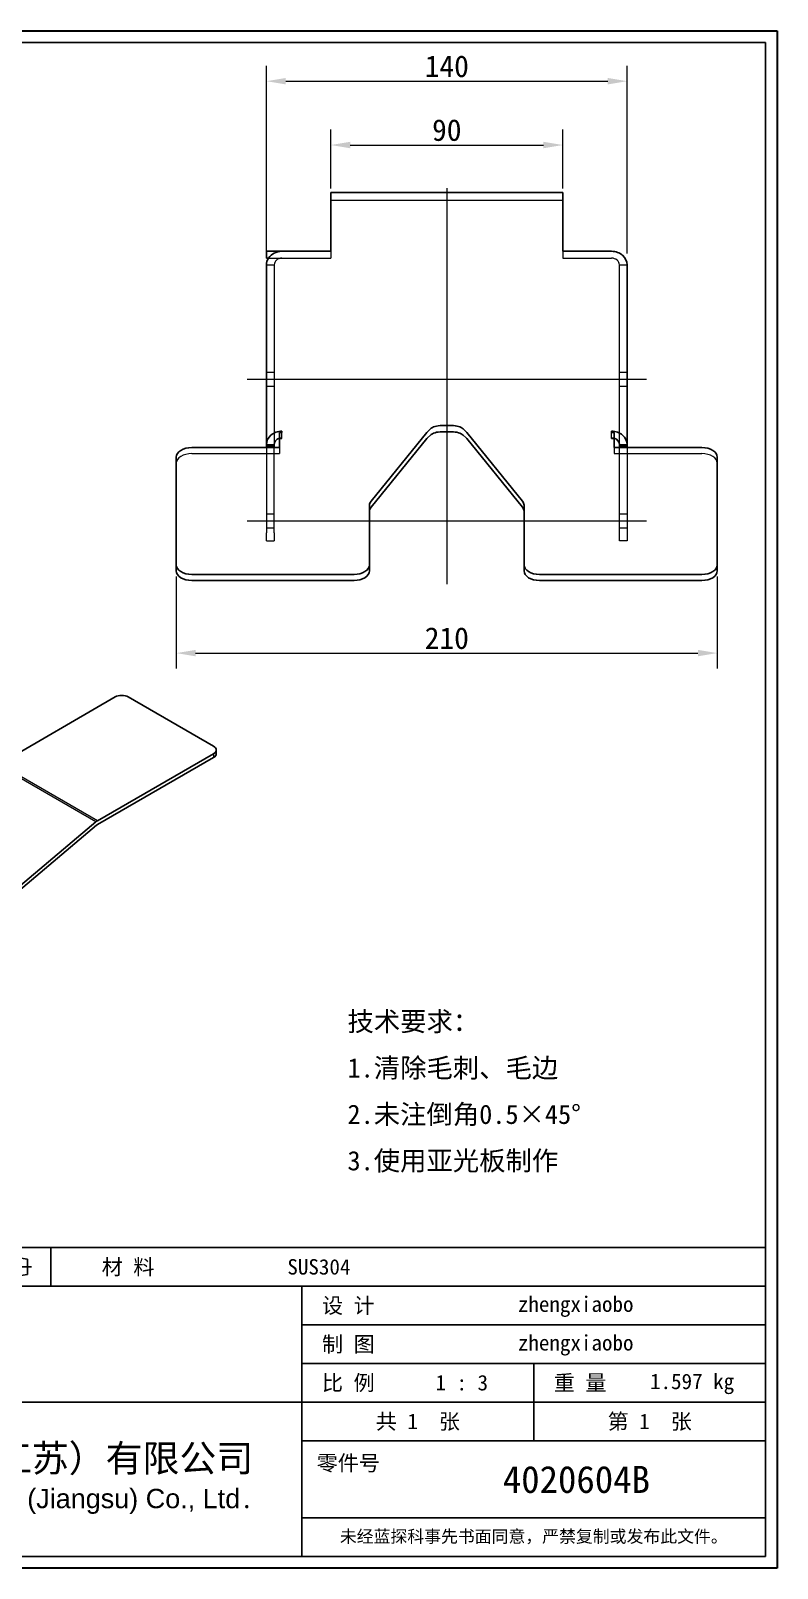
# Model space of a CAD drawing. Header units: millimetres. Extents: x 18 to 875, y 16 to 614.
# Drawn here: x 585 to 875, y 16 to 614 of the extents above; entities that cross this region are included whole.
import ezdxf
from ezdxf.enums import TextEntityAlignment as Align

# ---------------------------------------------------------------- set-up
doc = ezdxf.new("R2010")
doc.units = ezdxf.units.MM
doc.header["$LTSCALE"] = 3
for name, color, linetype, lineweight in [('1', 7, 'Continuous', 18), ('可见 (ISO)', 7, 'Continuous', 25), ('可见窄的 (ISO)', 7, 'Continuous', 18), ('图框 (ISO)', 7, 'Continuous', 35), ('标题 (ISO)', 7, 'Continuous', 25)]:
    doc.layers.add(name, color=color, linetype=linetype, lineweight=lineweight)
for name, color, linetype, lineweight, true_color in [('中心线 (ISO)', 1, 'Continuous', 18, 0xff0000), ('尺寸 (ISO)', 7, 'Continuous', 18, 0x008000), ('符号 (ISO)', 7, 'Continuous', 18, 0x008000), ('隐藏 (ISO)', 5, 'Continuous', 18, 0x0000ff)]:
    doc.layers.add(name, color=color, linetype=linetype, lineweight=lineweight, true_color=true_color)
doc.styles.add('文本样式164', font='宋体.ttf')
doc.styles.add('文本样式165', font='宋体.ttf')
doc.styles.add('文本样式74', font='宋体.ttf')
doc.styles.add('最新国标', font='仿宋.ttf')
doc.styles.add('注释文本 (ISO)', font='仿宋.ttf')
doc.dimstyles.new('默认 (GB)', dxfattribs={"dimscale": 3, "dimtxt": 2.8, "dimasz": 2.5, "dimexe": 2, "dimexo": 1.5, "dimgap": 0.5, "dimtad": 1, "dimtoh": 1, "dimdsep": 46, "dimtxsty": '最新国标', "dimcen": 0.09, "dimdle": 10, "dimclrd": 256, "dimclre": 256, "dimclrt": 256, "dimaunit": 1, "dimadec": 3, "dimazin": 2, "dimtfac": 0.535714, "dimtdec": 3, "dimtmove": 0, "dimatfit": 3, "dimfxl": 0, "dimtolj": 1, "dimlwd": -1, "dimlwe": -1, "dimarcsym": 0})

# ---------------------------------------------------------------- blocks, each defined once
blk = doc.blocks.new('图框 最新国标')
at = {"layer": '图框 (ISO)'}
for p, q in [((6, 204.5), (291.5, 204.5)), ((291.5, 204.5), (291.5, 5.5)), ((291.5, 5.5), (6, 5.5))]:
    blk.add_line(p, q, dxfattribs=at)
at = {"layer": '图框 (ISO)', "color": 7, "linetype": 'Continuous', "lineweight": 25}
for p, q in [((18, 203), (290, 203)), ((18, 203), (290, 203)), ((290, 203), (290, 7)), ((290, 203), (290, 7)), ((290, 7), (6, 7)), ((290, 7), (18, 7))]:
    blk.add_line(p, q, dxfattribs=at)
at = {"layer": '图框 (ISO)', "style": '文本样式74'}
blk.add_attdef('零件代号_001', (42.65, 200.25), '', height=2.5, rotation=180, dxfattribs=at)
blk = doc.blocks.new('标题栏 最新国标')
at = {"layer": '标题 (ISO)'}
for p, q in [((381.98, -183.84), (196.98, -183.84)), ((196.98, -183.84), (196.98, -223.84)), ((254.48, -183.84), (254.48, -188.84)), ((269.48, -183.84), (269.48, -188.84)), ((281.48, -188.09), (281.48, -184.59)), ((281.48, -184.59), (286.48, -185.34)), ((289.48, -183.84), (289.48, -188.84)), ((381.98, -223.84), (381.98, -183.84)), ((383.48, -183.84), (383.48, -225.34)), ((286.48, -185.34), (286.48, -187.34)), ((196.98, -188.84), (381.98, -188.84)), ((232.98, -188.84), (232.98, -223.84)), ((286.48, -187.34), (281.48, -188.09)), ((321.98, -188.84), (321.98, -223.84)), ((321.98, -193.84), (381.98, -193.84)), ((321.98, -198.84), (381.98, -198.84)), ((351.98, -198.84), (351.98, -208.84)), ((321.98, -203.84), (232.98, -203.84)), ((321.98, -203.84), (381.98, -203.84)), ((321.98, -208.84), (381.98, -208.84)), ((321.98, -218.84), (381.98, -218.84)), ((196.98, -223.84), (381.98, -223.84)), ((383.48, -225.34), (196.98, -225.34))]:
    blk.add_line(p, q, dxfattribs=at)
at = {"layer": '标题 (ISO)', "linetype": 'Continuous'}
for p, q in [((274.98, -184.09), (274.98, -188.59)), ((272.73, -186.34), (286.98, -186.34))]:
    blk.add_line(p, q, dxfattribs=at)
at = {"layer": '标题 (ISO)'}
for radius in [1.75, 1]:
    blk.add_circle((274.98, -186.34), radius, dxfattribs=at)
at = {"layer": '1', "style": '文本样式164'}
for s, p in [('材 料', (299.48, -186.34)), ('UNIT: mm', (261.98, -186.34)), ('设 计', (327.98, -191.34)), ('制 图', (327.98, -196.34)), ('比 例', (327.98, -201.34)), ('重 量', (357.98, -201.34)), ('共 1  张', (336.98, -206.34)), ('第 1  张', (366.98, -206.34))]:
    blk.add_text(s, height=2, dxfattribs=at).set_placement(p, align=Align.MIDDLE_CENTER)
at = {"layer": '标题 (ISO)', "style": '注释文本 (ISO)'}
for s, insert, char_height, attachment_point, line_spacing_factor in [('\\fSimSun|b0|i0;{\\H1.3000;      未注公差角度及线性公差使用m\\P}\\fSimSun|b0|i0;{\\H1.3000;（GB/T1804-2000），未注形位公差使\\P}\\fSimSun|b0|i0;{\\H1.3000;用K级（GB/T 1184-1996）。\\P}\\fSimSun|b0|i0;{\\H1.3000;—————————————————\\P}\\fSimSun|b0|i0;{\\H1.3000;             6以下    ±0.05 mm\\P}\\fSimSun|b0|i0;{\\H1.3000;     6 ～   30以下    ±0.10 mm\\P}\\fSimSun|b0|i0;{\\H1.3000;    30 ～  120以下    ±0.15 mm\\P}\\fSimSun|b0|i0;{\\H1.3000;   120 ～  400以下    ±0.20 mm\\P}\\fSimSun|b0|i0;{\\H1.3000;   400 ～ 1000以下    ±0.30 mm\\P}\\fSimSun|b0|i0;{\\H1.3000;  1000 ～ 2000以下    ±0.50 mm\\P}\\fSimSun|b0|i0;{\\H1.3000;          2000以上    ±0.80 mm\\P}\\fSimSun|b0|i0;{\\H1.3000;\\P}\\fSimSun|b0|i0;{\\H1.3000;           300以下    ±30′\\P}\\fSimSun|b0|i0;{\\H1.3000;   300 ～ 1000以下    ±15′\\P}\\fSimSun|b0|i0;{\\H1.3000;          1000以上    ±5′}', (198.48, -206.63), 1.3, 4, 1.023913), ('{\\fMicrosoft YaHei|b0|i0|c134|p34;\\H1.75x;蓝探科工业自动化（江苏）有限公司\\P\\fArial|b0|i0|c0|p34;\\H0.71429x;Lantech Industrial Automation (Jiangsu) Co., Ltd\\fFangSong|b0|i0|c134|p49;.\\H1.15195x; }', (277.48, -213.84), 2, 5, 0.978695)]:
    blk.add_mtext(s, dxfattribs=dict(at, insert=insert, char_height=char_height, attachment_point=attachment_point, line_spacing_factor=line_spacing_factor))
at = {"layer": '标题 (ISO)', "attachment_point": 5, "style": '注释文本 (ISO)'}
for s, insert, char_height in [('\\fFangSong|b0|i0;零件号', (327.98, -211.84), 2), ('\\fSimSun|b0|i0;{\\H1.6000;未经蓝探科事先书面同意，严禁复制或发布此文件。}', (351.98, -221.34), 1.6)]:
    blk.add_mtext(s, dxfattribs=dict(at, insert=insert, char_height=char_height))
at = {"layer": '标题 (ISO)'}
for tag, p, height, style in [('材料_001', (320.09, -187.33), 2, '注释文本 (ISO)'), ('设计人_001', (349.92, -192.16), 2, '注释文本 (ISO)'), ('库存编号_001', (269.98, -198.13), 3.5, '文本样式165'), ('设计人_001', (349.92, -197.16), 2, '注释文本 (ISO)'), ('视图比例_001', (339.26, -202.33), 2, '注释文本 (ISO)'), ('质量\\P3;_001', (367.02, -202.16), 2, '注释文本 (ISO)'), ('零件代号_001', (347.97, -215.59), 3.5, '文本样式165')]:
    blk.add_attdef(tag, p, '', height=height, dxfattribs=dict(at, style=style))
blk = doc.blocks.new('*D33')
at = {"layer": 'Defpoints', "color": 0, "transparency": 16777216}
for p in [(641.23, 406.09), (851.23, 406.09), (851.23, 371.85)]:
    blk.add_point(p, dxfattribs=at)
at = {"layer": '尺寸 (ISO)', "color": 116, "true_color": 0x00803f, "transparency": 16777216}
for p, q in [((641.23, 401.59), (641.23, 365.85)), ((851.23, 401.59), (851.23, 365.85)), ((648.73, 371.85), (843.73, 371.85))]:
    blk.add_line(p, q, dxfattribs=at)
for points in [[(648.73, 373.1), (648.73, 370.6), (641.23, 371.85)], [(843.73, 373.1), (843.73, 370.6), (851.23, 371.85)]]:
    blk.add_solid(points, dxfattribs=at)
at = {"layer": '尺寸 (ISO)', "transparency": 16777216, "insert": (746.23, 377.6), "char_height": 8.4, "attachment_point": 5, "style": '最新国标'}
blk.add_mtext('\\A1;210', dxfattribs=at)
blk = doc.blocks.new('*D34')
at = {"layer": 'Defpoints', "color": 0, "transparency": 16777216}
for p in [(791.23, 569.13), (701.23, 547.72), (791.23, 547.72)]:
    blk.add_point(p, dxfattribs=at)
at = {"layer": '尺寸 (ISO)', "color": 116, "true_color": 0x00803f, "transparency": 16777216}
for p, q in [((701.23, 552.22), (701.23, 575.13)), ((791.23, 552.22), (791.23, 575.13)), ((708.73, 569.13), (783.73, 569.13))]:
    blk.add_line(p, q, dxfattribs=at)
for points in [[(708.73, 570.38), (708.73, 567.88), (701.23, 569.13)], [(783.73, 570.38), (783.73, 567.88), (791.23, 569.13)]]:
    blk.add_solid(points, dxfattribs=at)
at = {"layer": '尺寸 (ISO)', "transparency": 16777216, "insert": (746.23, 574.88), "char_height": 8.4, "attachment_point": 5, "style": '最新国标'}
blk.add_mtext('\\A1;90', dxfattribs=at)
blk = doc.blocks.new('*D35')
at = {"layer": 'Defpoints', "color": 0, "transparency": 16777216}
for p in [(816.23, 593.91), (676.23, 522.55), (816.23, 522.55)]:
    blk.add_point(p, dxfattribs=at)
at = {"layer": '尺寸 (ISO)', "color": 116, "true_color": 0x00803f, "transparency": 16777216}
for p, q in [((676.23, 527.05), (676.23, 599.91)), ((816.23, 527.05), (816.23, 599.91)), ((683.73, 593.91), (808.73, 593.91))]:
    blk.add_line(p, q, dxfattribs=at)
for points in [[(683.73, 595.16), (683.73, 592.66), (676.23, 593.91)], [(808.73, 595.16), (808.73, 592.66), (816.23, 593.91)]]:
    blk.add_solid(points, dxfattribs=at)
at = {"layer": '尺寸 (ISO)', "transparency": 16777216, "insert": (746.23, 599.65), "char_height": 8.4, "attachment_point": 5, "style": '最新国标'}
blk.add_mtext('\\A1;140', dxfattribs=at)

msp = doc.modelspace()

# ---------------------------------------------------------------- linework, layer by layer
at = {"layer": '中心线 (ISO)'}
for p, q in [((746.2252, 552.3686), (746.2252, 398.5906)), ((668.7252, 478.222), (823.7252, 478.222)), ((668.7252, 423.222), (823.7252, 423.222))]:
    msp.add_line(p, q, dxfattribs=at)
at = {"layer": '可见 (ISO)'}
for p, q in [((701.2252, 550.5682), (701.2252, 550.722)), ((791.2252, 550.722), (701.2252, 550.722)), ((701.2252, 550.5682), (701.2252, 528.4046)), ((791.2252, 550.722), (791.2252, 550.5682)), ((791.2252, 528.4046), (791.2252, 550.5682)), ((701.2252, 527.8561), (676.2252, 527.8561)), ((676.2252, 527.8561), (676.2252, 527.8495)), ((676.2252, 527.8495), (682.2252, 527.8495)), ((676.2252, 525.2007), (676.2252, 527.8495)), ((701.2252, 527.8561), (701.2252, 528.4046)), ((791.2252, 528.4046), (791.2252, 527.8561)), ((791.2252, 527.8495), (791.2252, 527.8561)), ((810.2252, 527.8495), (791.2252, 527.8495)), ((676.2252, 525.2007), (677.029, 525.2007)), ((676.2252, 452.7549), (676.2252, 522.5519)), ((816.2252, 522.5519), (816.2252, 452.7549)), ((744.3153, 460.1897), (748.135, 460.1897)), ((682.2252, 457.483), (681.2252, 457.483)), ((681.2252, 457.483), (681.2252, 451.6496)), ((682.2252, 457.483), (682.2252, 458.0526)), ((716.8586, 430.8814), (738.4627, 457.483)), ((738.4627, 455.119), (716.8586, 428.5173)), ((739.8432, 456.4716), (738.7232, 455.4038)), ((738.9836, 458.0526), (739.8432, 458.8721)), ((748.135, 457.7892), (744.3153, 457.7892)), ((752.6071, 458.8721), (753.4667, 458.0526)), ((753.7272, 455.4038), (752.6071, 456.4716)), ((753.9876, 457.483), (775.5917, 430.8814)), ((775.5917, 428.5173), (753.9876, 455.119)), ((810.2252, 458.0526), (810.2252, 457.483)), ((811.2252, 457.483), (810.2252, 457.483)), ((811.2252, 451.6496), (811.2252, 457.483)), ((641.2252, 447.9556), (641.2252, 406.0906)), ((681.2252, 451.6496), (647.2252, 451.6496)), ((676.2252, 452.7549), (676.2252, 452.1311)), ((679.2252, 452.7549), (676.2252, 452.7549)), ((676.2252, 452.1311), (676.2252, 451.6496)), ((676.2252, 452.1311), (679.2252, 452.1311)), ((679.2252, 452.1311), (679.2252, 452.7549)), ((679.2252, 451.6496), (679.2252, 452.1311)), ((845.2252, 451.6496), (811.2252, 451.6496)), ((813.2252, 452.1311), (813.2252, 452.7549)), ((816.2252, 452.7549), (813.2252, 452.7549)), ((813.2252, 451.6496), (813.2252, 452.1311)), ((816.2252, 452.1311), (813.2252, 452.1311)), ((816.2252, 452.7549), (816.2252, 452.1311)), ((816.2252, 452.1311), (816.2252, 451.6496)), ((851.2252, 447.9556), (851.2252, 406.0906)), ((716.2252, 406.0906), (716.2252, 429.2294)), ((776.2252, 429.2294), (776.2252, 406.0906)), ((641.2252, 406.0906), (641.2252, 403.7266)), ((716.2252, 403.7266), (716.2252, 406.0906)), ((776.2252, 406.0906), (776.2252, 403.7266)), ((851.2252, 403.7266), (851.2252, 406.0906)), ((710.2252, 402.3966), (647.2252, 402.3966)), ((647.2252, 400.0326), (710.2252, 400.0326)), ((845.2252, 402.3966), (782.2252, 402.3966)), ((782.2252, 400.0326), (845.2252, 400.0326)), ((617.5173, 354.8047), (572.4111, 328.7627)), ((655.7011, 335.6987), (622.6085, 354.8047)), ((610.5949, 306.7172), (655.7011, 332.7593)), ((655.7011, 331.2896), (610.5949, 305.2476)), ((656.7555, 334.229), (656.7555, 332.7593)), ((569.2924, 271.938), (610.0222, 306.3113)), ((610.3085, 305.0446), (569.6524, 270.7335))]:
    msp.add_line(p, q, dxfattribs=at)
for centre, major_axis, ratio, start_param, end_param in [((682.2252, 522.5519), (6, 0), 0.88294759, 1.57079633, 2.61799388), ((810.2252, 522.5519), (6, 0), 0.88294759, 0, 1.57079633), ((682.2252, 522.5519), (-6, 0), 0.88294759, 5.75958653, 6.28318531), ((744.3153, 457.8062), (-5, 0), 0.47671392, 4.71238898, 5.8195377), ((748.135, 457.8062), (-5, 0), 0.47671392, 3.60524026, 4.71238898), ((682.2252, 452.7549), (-6, 0), 0.88294759, 4.71238898, 6.28318531), ((682.2252, 452.7549), (-3, 0), 0.88294759, 5.05222589, 6.28318531), ((738.4627, 452.7549), (-2.1301, -5.9522), 0.35490715, 3.7566205, 3.93115342), ((738.4627, 452.7549), (1.0651, 2.9761), 0.35490715, 0.61502784, 0.78956077), ((744.3153, 455.4057), (5, 0), 0.47671392, 1.57079633, 2.67794504), ((748.135, 455.4057), (5, 0), 0.47671392, 0.46364761, 1.57079633), ((753.9876, 452.7549), (-2.1301, 5.9522), 0.35490715, 5.49362454, 5.66815746), ((753.9876, 452.7549), (1.0651, -2.9761), 0.35490715, 2.35203188, 2.52656481), ((810.2252, 452.7549), (6, 0), 0.88294759, 0, 1.57079633), ((810.2252, 452.7549), (3, 0), 0.88294759, 0, 1.23095942), ((647.2252, 447.9556), (-6, 0), 0.61566148, 4.71238898, 6.28318531), ((845.2252, 447.9556), (6, 0), 0.61566148, 0, 1.57079633), ((722.2252, 429.2294), (-6, 0), 0.61566148, 5.8195377, 6.28318531), ((770.2252, 429.2294), (6, 0), 0.61566148, 0, 0.46364761), ((722.2252, 426.8653), (-6, 0), 0.61566148, 5.8195377, 6.28318531), ((770.2252, 426.8653), (6, 0), 0.61566148, 0, 0.46364761), ((647.2252, 406.0906), (-6, 0), 0.61566148, 0, 1.57079633), ((710.2252, 406.0906), (6, 0), 0.61566148, 4.71238898, 6.28318531), ((782.2252, 406.0906), (-6, 0), 0.61566148, 0, 1.57079633), ((845.2252, 406.0906), (6, 0), 0.61566148, 4.71238898, 6.28318531), ((647.2252, 403.7266), (-6, 0), 0.61566148, 0, 1.57079633), ((710.2252, 403.7266), (6, 0), 0.61566148, 4.71238898, 6.28318531), ((782.2252, 403.7266), (-6, 0), 0.61566148, 0, 1.57079633), ((845.2252, 403.7266), (6, 0), 0.61566148, 4.71238898, 6.28318531), ((620.0629, 353.335), (3.6, 0), 0.57735027, 0.78539816, 2.35619449), ((653.1555, 334.229), (3.6, 0), 0.57735027, 5.49778714, 7.06858347), ((653.1555, 332.7593), (3.6, 0), 0.57735027, 5.49778714, 6.28318531), ((610.5949, 303.7779), (1.8, 3.1177), 0.57735027, 0.78539816, 1.01229097), ((610.5949, 303.7779), (-0.9, -1.5588), 0.57735027, 3.92699082, 4.15388362)]:
    msp.add_ellipse(centre, major_axis=major_axis, ratio=ratio, start_param=start_param, end_param=end_param, dxfattribs=at)
at = {"layer": '可见窄的 (ISO)'}
for p, q in [((610.0222, 306.3113), (571.8385, 328.3567)), ((610.5949, 306.7172), (572.4111, 328.7627)), ((655.7011, 332.7593), (655.7011, 331.2896))]:
    msp.add_line(p, q, dxfattribs=at)
at = {"layer": '隐藏 (ISO)'}
for p, q in [((701.2252, 547.722), (791.2252, 547.722)), ((701.2252, 527.8561), (701.2252, 525.2529)), ((791.2252, 527.8495), (791.2252, 525.2007)), ((676.2252, 525.2529), (701.2252, 525.2529)), ((676.2252, 522.5519), (679.2252, 522.5519)), ((677.029, 525.2007), (682.2252, 525.2007)), ((679.2252, 522.5519), (679.2252, 452.7549)), ((682.2252, 525.2007), (701.2252, 525.2007)), ((701.2252, 525.2529), (701.2252, 525.2007)), ((791.2252, 525.2007), (810.2252, 525.2007)), ((813.2252, 452.7549), (813.2252, 522.5519)), ((813.2252, 522.5519), (816.2252, 522.5519)), ((676.2252, 480.972), (679.2252, 480.972)), ((813.2252, 480.972), (816.2252, 480.972)), ((676.2252, 475.472), (679.2252, 475.472)), ((813.2252, 475.472), (816.2252, 475.472)), ((681.2252, 455.119), (682.2252, 455.119)), ((682.2252, 455.119), (682.2252, 457.483)), ((810.2252, 455.119), (810.2252, 457.483)), ((810.2252, 455.119), (811.2252, 455.119)), ((647.2252, 449.2855), (681.2252, 449.2855)), ((676.2252, 451.6496), (676.2252, 418.5791)), ((679.2252, 418.5791), (679.2252, 451.6496)), ((681.2252, 451.6496), (681.2252, 449.2855)), ((811.2252, 451.6496), (811.2252, 449.2855)), ((811.2252, 449.2855), (845.2252, 449.2855)), ((813.2252, 418.5791), (813.2252, 451.6496)), ((816.2252, 451.6496), (816.2252, 418.5791)), ((676.2252, 425.972), (679.2252, 425.972)), ((813.2252, 425.972), (816.2252, 425.972)), ((676.2252, 420.472), (679.2252, 420.472)), ((676.2252, 415.3959), (676.2252, 418.5791)), ((679.2252, 418.5791), (679.2252, 415.3959)), ((813.2252, 420.472), (816.2252, 420.472)), ((813.2252, 415.3959), (813.2252, 418.5791)), ((816.2252, 418.5791), (816.2252, 415.3959)), ((676.2252, 415.3959), (679.2252, 415.3959)), ((816.2252, 415.3959), (813.2252, 415.3959))]:
    msp.add_line(p, q, dxfattribs=at)
for centre, major_axis, ratio, start_param, end_param in [((682.2252, 522.5519), (-3, 0), 0.88294759, 4.71238898, 6.28318531), ((810.2252, 522.5519), (3, 0), 0.88294759, 0, 1.57079633), ((682.2252, 452.7549), (3, 0), 0.88294759, 1.57079633, 1.91063324), ((810.2252, 452.7549), (-3, 0), 0.88294759, 4.37255207, 4.71238898), ((647.2252, 445.5915), (-6, 0), 0.61566148, 4.71238898, 6.28318531), ((845.2252, 445.5915), (6, 0), 0.61566148, 0, 1.57079633)]:
    msp.add_ellipse(centre, major_axis=major_axis, ratio=ratio, start_param=start_param, end_param=end_param, dxfattribs=at)

# ---------------------------------------------------------------- block references
at = {"xscale": 3, "yscale": 3, "zscale": 3}
msp.add_blockref('图框 最新国标', (0, 0), dxfattribs=at)
ref = msp.add_blockref('标题栏 最新国标', (-275.9476, 692.5328), dxfattribs=dict(xscale=3, yscale=3, zscale=3))
ref.add_attrib('零件代号_001', '4020604B', (767.9665, 45.75), dxfattribs={"layer": '标题 (ISO)', "height": 10.5, "style": '文本样式165'})
ref.add_attrib('库存编号_001', '过渡板', (534.0042, 98.1327), dxfattribs={"layer": '标题 (ISO)', "height": 10.5, "style": '文本样式165'})
ref.add_attrib('质量\\P3;_001', '1.597 kg', (825.12, 86.0486), dxfattribs={"layer": '标题 (ISO)', "height": 6, "style": '注释文本 (ISO)'})
ref.add_attrib('视图比例_001', '1 : 3', (741.84, 85.5514), dxfattribs={"layer": '标题 (ISO)', "height": 6, "style": '注释文本 (ISO)'})
ref.add_attrib('设计人_001', 'zhengxiaobo', (773.8114, 116.0486), dxfattribs={"layer": '标题 (ISO)', "height": 6, "style": '注释文本 (ISO)'})
ref.add_attrib('设计人_001', 'zhengxiaobo', (773.8114, 101.0486), dxfattribs={"layer": '标题 (ISO)', "height": 6, "style": '注释文本 (ISO)'})
ref.add_attrib('材料_001', 'SUS304', (684.3343, 130.5343), dxfattribs={"layer": '标题 (ISO)', "height": 6, "style": '注释文本 (ISO)'})

# ---------------------------------------------------------------- texts
at = {"layer": '符号 (ISO)', "insert": (707.673, 201.3492), "char_height": 7.5, "width": 150.678914, "attachment_point": 4, "line_spacing_factor": 1.441304, "style": '注释文本 (ISO)'}
msp.add_mtext('\\fFangSong|b0|i0;{\\H7.5000;技术要求：\\P}\\fFangSong|b0|i0;{\\H7.5000;1.清除毛刺、毛边\\P}\\fFangSong|b0|i0;{\\H7.5000;2.未注倒角0.5×45°\\P}\\fFangSong|b0|i0;{\\H7.5000;3.使用亚光板制作}', dxfattribs=at)

# ---------------------------------------------------------------- dimensions: what is measured, and where the dimension line sits
at = {"layer": '尺寸 (ISO)', "color": 116, "true_color": 0x00803f}
dim = msp.add_linear_dim(base=(816.2252, 593.905), p1=(676.2252, 522.5519), p2=(816.2252, 522.5519), dimstyle='默认 (GB)', override={"dimgap": 0.5, "dimtoh": 0, "dimdec": 2, "dimtol": 0, "dimlim": 0, "dimtp": 0, "dimtm": 0, "dimtdec": 3, "dimtofl": 0, "dimatfit": 1}, dxfattribs=at)
dim.commit()
dim.dimension.update_dxf_attribs({"geometry": '*D35', "text_midpoint": (746.2252, 593.905), "dimtype": 160})
for base, p1, p2, picture, middle in [((791.2252, 569.1296), (701.2252, 547.722), (791.2252, 547.722), '*D34', (746.2252, 569.1296)), ((851.2252, 371.8479), (641.2252, 406.0906), (851.2252, 406.0906), '*D33', (746.2252, 371.8479))]:
    dim = msp.add_linear_dim(base=base, p1=p1, p2=p2, angle=180, dimstyle='默认 (GB)', override={"dimgap": 0.5, "dimtoh": 0, "dimdec": 2, "dimtol": 0, "dimlim": 0, "dimtp": 0, "dimtm": 0, "dimtdec": 3, "dimtofl": 0, "dimatfit": 1}, dxfattribs=at)
    dim.commit()
    dim.dimension.update_dxf_attribs({"geometry": picture, "text_midpoint": middle, "dimtype": 160})

doc.saveas('drawing.dxf')
